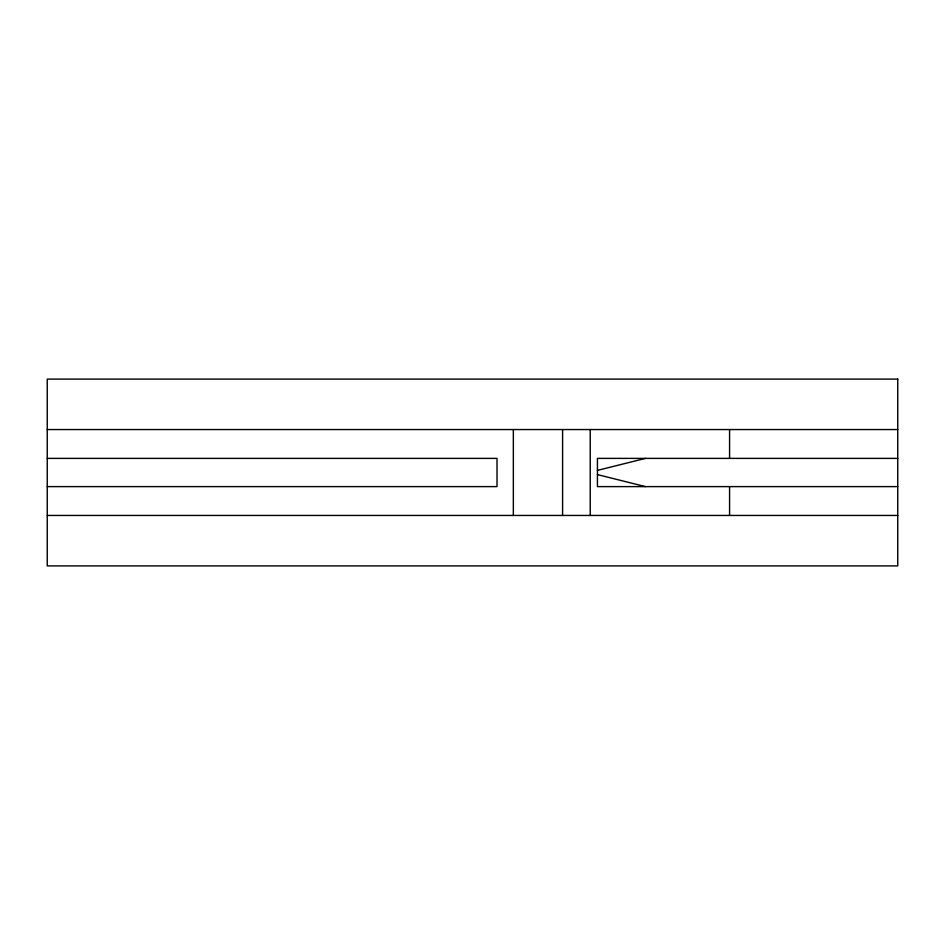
<?xml version="1.0" encoding="UTF-8"?>
<svg xmlns="http://www.w3.org/2000/svg" width="945" height="945" viewBox="0 0 945 945"><rect width="100%" height="100%" fill="white"/><g stroke="black" fill="none" stroke-linecap="round" stroke-linejoin="round"><path stroke-width="1.42" d="M597.429 470.397L645.482 458.384M47.25 429.55L897.75 429.55M47.25 458.384L497.011 458.384L497.011 486.616L47.25 486.616M897.75 458.384L597.429 458.384L597.429 486.616L897.75 486.616M47.25 515.45L897.75 515.45M597.429 474.603L645.482 486.616M729.575 429.786L729.575 458.384M729.575 486.616L729.575 515.214M590.223 429.55L590.223 515.45M562.594 429.55L562.594 515.45M513.348 429.55L513.348 515.45M897.75 379.099L47.25 379.099L47.25 565.901L897.75 565.901L897.75 379.099"/></g></svg>
